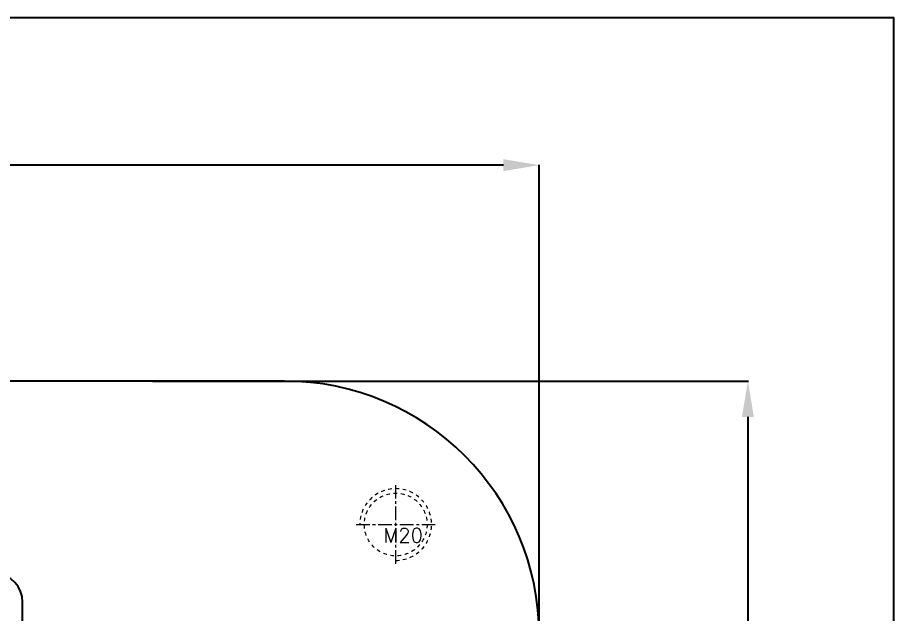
# Model space of a CAD drawing. Header units: millimetres. Extents: x 699 to 6116, y -3115 to -1923.
# Drawn here: x 1185.4 to 1429.6, y -2242.8 to -2076.7 of the extents above; entities that cross this region are included whole.
import ezdxf

# ---------------------------------------------------------------- set-up
doc = ezdxf.new("R2010")
doc.units = ezdxf.units.MM
doc.header["$LTSCALE"] = 16.335
doc.header["$PDMODE"] = 3
doc.header["$PDSIZE"] = 0.3125
doc.linetypes.add('CENTER', pattern=[0.6, 0.375, -0.075, 0.075, -0.075])
doc.linetypes.add('HIDDEN', pattern=[0.2, 0.1, -0.1])
doc.layers.get('0').update_dxf_attribs({"linetype": 'CONTINUOUS'})
doc.layers.get('Defpoints').update_dxf_attribs({"linetype": 'CONTINUOUS'})
doc.layers.add('screw', color=33, linetype='CONTINUOUS', lineweight=13)
doc.styles.get("Standard").update_dxf_attribs({"font": 'txt', "width": 0.8})
doc.styles.add('TXT', font='txt.shx', dxfattribs={"bigfont": 'gbcbig.shx'})
doc.dimstyles.new('STANDARD$0', dxfattribs={"dimscale": 2, "dimtxt": 3, "dimasz": 3, "dimexe": 1.25, "dimexo": 0.625, "dimgap": 0.5, "dimtad": 0, "dimdsep": 46, "dimlunit": 6, "dimtxsty": 'Standard', "dimblk": 'CLOSEDBLANK', "dimcen": 0, "dimclrt": 2, "dimazin": 2, "dimtfac": 2, "dimtmove": 1, "dimatfit": 3, "dimfxl": 0, "dimtolj": 1, "dimtzin": 0, "dimarcsym": 0})

# ---------------------------------------------------------------- blocks, each defined once
blk = doc.blocks.new('screw_m20_g')
at = {"layer": 'screw', "color": 1, "linetype": 'CENTER', "ltscale": 0.621977}
for p, q in [((0, -11), (0, 11)), ((-11, 0), (11, 0))]:
    blk.add_line(p, q, dxfattribs=at)
at = {"layer": 'screw', "linetype": 'HIDDEN', "ltscale": 0.621977}
blk.add_circle((0, 0), 8.75, dxfattribs=at)
at = {"layer": 'screw', "color": 92, "linetype": 'HIDDEN', "ltscale": 0.621977}
blk.add_arc((0, 0), 10, 270, 180, dxfattribs=at)
at = {"layer": 'screw', "color": 6, "style": 'TXT'}
blk.add_text('M20', height=4, dxfattribs=at).set_placement((-3.4, -5))
blk = doc.blocks.new('*D742')
at = {"color": 4, "lineweight": -2}
for p, q in [((760.85, -2248.98), (760.85, -2117.71)), ((770.85, -2117.84), (966.47, -2117.84)), ((1320.85, -2117.84), (1002.47, -2117.84)), ((1330.85, -2255.9), (1330.85, -2117.71))]:
    blk.add_line(p, q, dxfattribs=at)
at = {"color": 4}
for points in [[(770.85, -2116.17), (770.85, -2119.5), (760.85, -2117.84)], [(1320.85, -2116.17), (1320.85, -2119.5), (1330.85, -2117.84)]]:
    blk.add_solid(points, dxfattribs=at)
at = {"layer": 'Defpoints', "color": 0}
for p in [(760.85, -2117.84), (760.85, -2249.04), (1330.85, -2255.96)]:
    blk.add_point(p, dxfattribs=at)
at = {"color": 6, "insert": (984.47, -2117.84), "char_height": 10, "attachment_point": 5}
blk.add_mtext('\\A1;570.00', dxfattribs=at)
blk = doc.blocks.new('*D743')
at = {"color": 4, "lineweight": -2}
for p, q in [((1223.08, -2178.04), (1389.14, -2178.04)), ((1389.02, -2188.04), (1389.02, -2347.07)), ((1389.02, -2658.04), (1389.02, -2383.07)), ((1213.18, -2668.04), (1389.14, -2668.04))]:
    blk.add_line(p, q, dxfattribs=at)
at = {"color": 4}
for points in [[(1387.35, -2188.04), (1390.68, -2188.04), (1389.02, -2178.04)], [(1387.35, -2658.04), (1390.68, -2658.04), (1389.02, -2668.04)]]:
    blk.add_solid(points, dxfattribs=at)
at = {"layer": 'Defpoints', "color": 0}
for p in [(1223.01, -2178.04), (1213.12, -2668.04), (1389.02, -2668.04)]:
    blk.add_point(p, dxfattribs=at)
at = {"color": 6, "insert": (1389.02, -2365.07), "char_height": 10, "attachment_point": 5, "rotation": 90}
blk.add_mtext('\\A1;490.00', dxfattribs=at)

msp = doc.modelspace()

# ---------------------------------------------------------------- linework, layer by layer
at = {"color": 7, "linetype": 'Continuous'}
msp.add_line((1259.847, -2178.043), (831.847, -2178.043), dxfattribs=at)
msp.add_line((1186.847, -2253.701), (1186.847, -2239.671))
msp.add_lwpolyline([(699.341, -2076.676), (1429.589, -2076.676), (1429.589, -2821.63), (699.341, -2821.63)], close=True)
msp.add_arc((1259.847, -2249.043), 71, 0, 90, dxfattribs=at)
msp.add_arc((1178.847, -2239.671), 8, 0, 86.26351)

# ---------------------------------------------------------------- block references
at = {"layer": 'screw'}
msp.add_blockref('screw_m20_g', (1290.847, -2218.043), dxfattribs=at)

# ---------------------------------------------------------------- dimensions: what is measured, and where the dimension line sits
dim = msp.add_linear_dim(base=(760.847, -2117.837), p1=(1330.847, -2255.964), p2=(760.847, -2249.043), dimstyle='STANDARD$0', override={"dimscale": 1, "dimtxt": 10, "dimasz": 10, "dimexe": 0.125, "dimexo": 0.0625, "dimgap": 0, "dimzin": 0, "dimlunit": 2, "dimclrd": 4, "dimclre": 4, "dimclrt": 6, "dimazin": 0, "dimtfac": 1, "dimtofl": 0, "dimtmove": 0})
dim.commit()
dim.dimension.update_dxf_attribs({"geometry": '*D742', "text_midpoint": (984.472, -2117.837), "dimtype": 160})
dim = msp.add_linear_dim(base=(1389.017, -2668.043), p1=(1223.013, -2178.043), p2=(1213.122, -2668.043), angle=90, dimstyle='STANDARD$0', override={"dimscale": 1, "dimtxt": 10, "dimasz": 10, "dimexe": 0.125, "dimexo": 0.0625, "dimgap": 0, "dimzin": 0, "dimlunit": 2, "dimclrd": 4, "dimclre": 4, "dimclrt": 6, "dimazin": 0, "dimtfac": 1, "dimtofl": 0, "dimtmove": 0})
dim.commit()
dim.dimension.update_dxf_attribs({"geometry": '*D743', "text_midpoint": (1389.017, -2365.073), "dimtype": 160})

doc.saveas('drawing.dxf')
